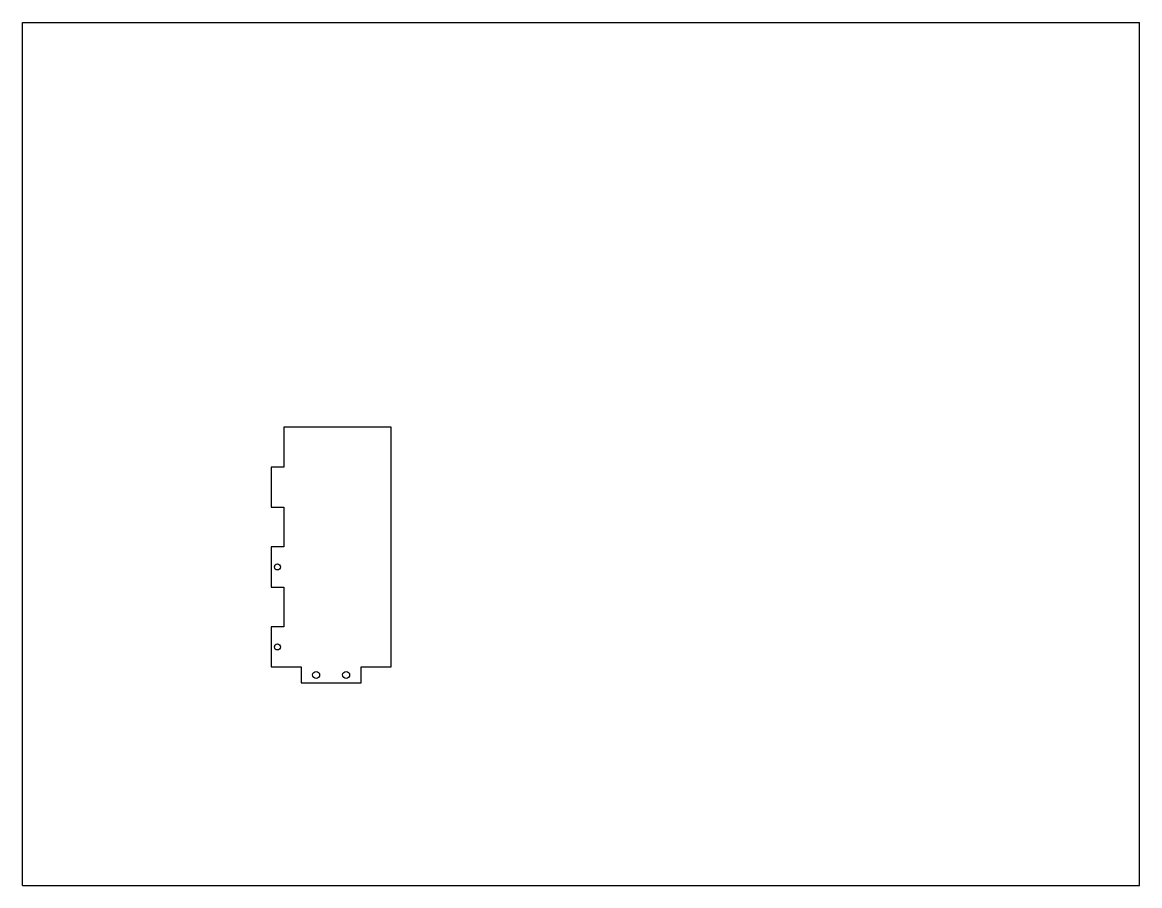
# Model space of a CAD drawing. Header units: inches. Extents: x 0 to 22, y 0 to 17.
import ezdxf

# ---------------------------------------------------------------- set-up
doc = ezdxf.new("R2010")
doc.units = ezdxf.units.IN
doc.header["$LTSCALE"] = 1.21
doc.header["$MEASUREMENT"] = 0
doc.layers.get('0').update_dxf_attribs({"linetype": 'CONTINUOUS'})
doc.layers.add('02___PRT_ALL_AXES', color=7, linetype='CONTINUOUS')

msp = doc.modelspace()

# ---------------------------------------------------------------- linework, layer by layer
at = {"color": 7, "linetype": 'Continuous'}
for p, q in [((0, 0), (0, 17)), ((0, 17), (22, 17)), ((22, 0), (22, 17)), ((5.149, 9.031), (5.149, 8.243)), ((7.261, 9.031), (5.149, 9.031)), ((7.261, 4.306), (7.261, 9.031)), ((4.899, 8.243), (4.899, 7.456)), ((5.149, 8.243), (4.899, 8.243)), ((4.899, 7.456), (5.149, 7.456)), ((5.149, 7.456), (5.149, 6.669)), ((4.899, 6.669), (4.899, 5.881)), ((5.149, 6.669), (4.899, 6.669)), ((4.899, 5.881), (5.149, 5.881)), ((5.149, 5.881), (5.149, 5.094)), ((5.149, 5.094), (4.899, 5.094)), ((4.899, 5.094), (4.899, 4.306)), ((4.899, 4.306), (5.49, 4.306)), ((5.49, 4.306), (5.49, 3.991)), ((6.671, 4.306), (7.261, 4.306)), ((6.671, 3.991), (6.671, 4.306)), ((5.49, 3.991), (6.671, 3.991)), ((0, 0), (22, 0))]:
    msp.add_line(p, q, dxfattribs=at)
at = {"layer": '02___PRT_ALL_AXES', "color": 7, "linetype": 'Continuous'}
for centre, radius in [((5.023, 6.275), 0.0591), ((5.023, 4.7), 0.0591), ((5.785, 4.149), 0.0689), ((6.376, 4.149), 0.0689)]:
    msp.add_circle(centre, radius, dxfattribs=at)

doc.saveas('drawing.dxf')
